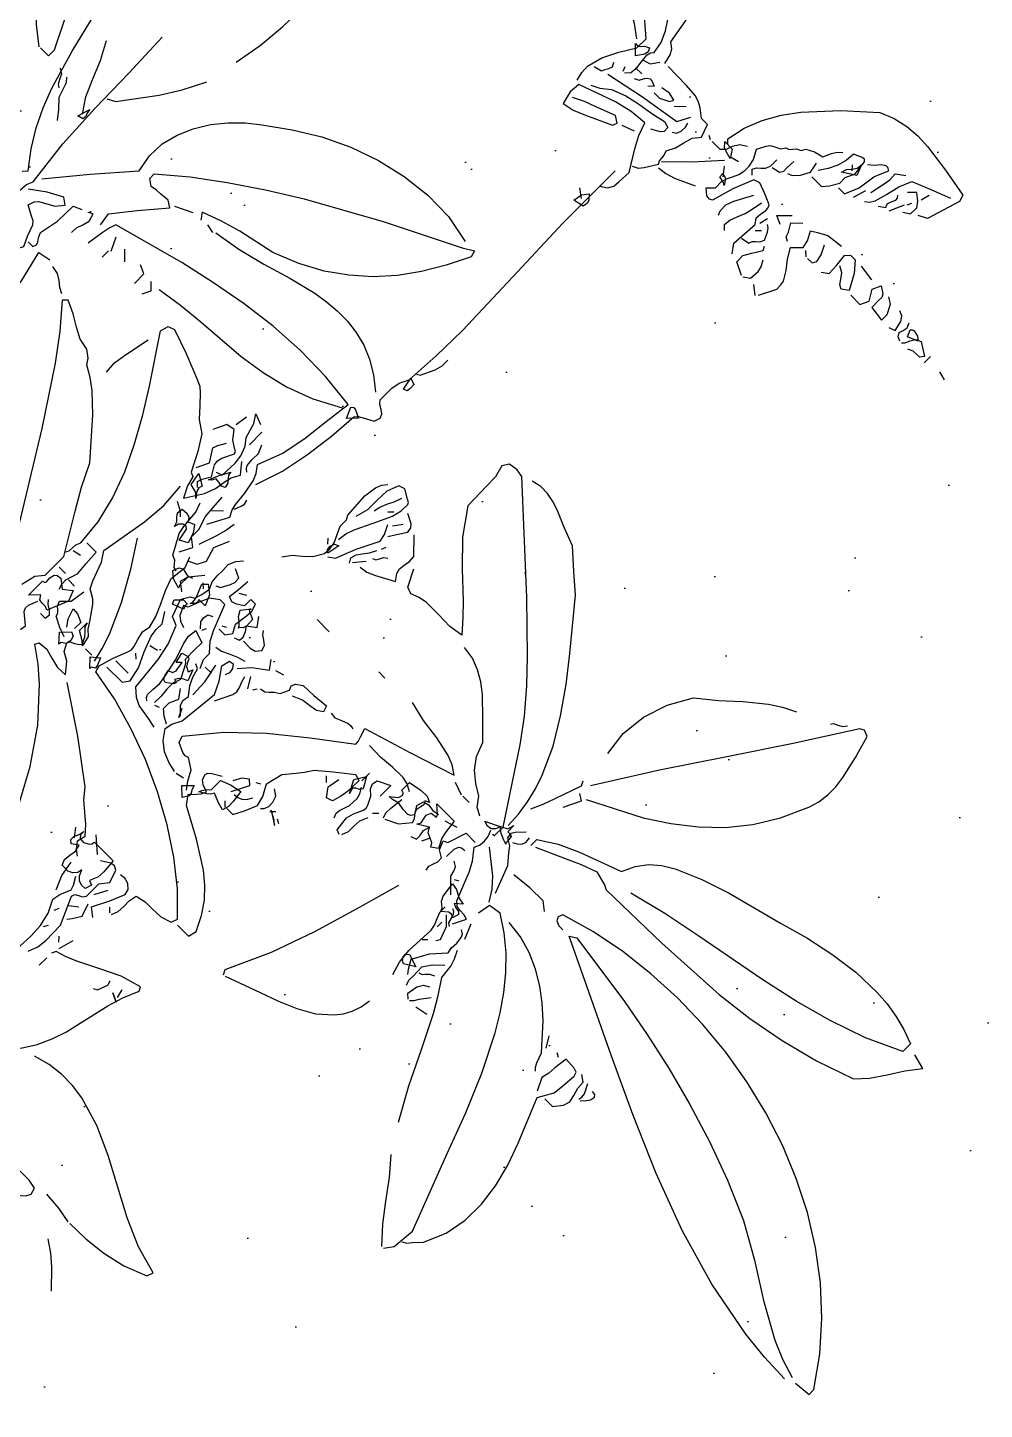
# Model space of a CAD drawing. Header units: inches. Extents: x 70 to 1974, y -315 to 363.
# Drawn here: x 1111.3788 to 1111.6557, y 211.0693 to 211.4694 of the extents above; entities that cross this region are included whole.
import ezdxf

# ---------------------------------------------------------------- set-up
doc = ezdxf.new("R2010")
doc.units = ezdxf.units.IN
doc.header["$MEASUREMENT"] = 0
doc.layers.add('DERAKHT', color=56, linetype='Continuous', lineweight=9)
doc.layers.add('PDF_0', color=3, linetype='Continuous')
doc.layers.add('Tree', color=91, linetype='Continuous')

# ---------------------------------------------------------------- blocks, each defined once
blk = doc.blocks.new('P057')
at = {"layer": 'Tree', "linetype": 'Continuous'}
for points in [[(0.06086, 0.88383), (0.0597, 0.88892), (0.05796, 0.89182), (0.05504, 0.89415), (0.05286, 0.90695), (0.04923, 0.91945), (0.04443, 0.93167), (0.03847, 0.94315), (0.03135, 0.95391), (0.0232, 0.9638), (0.01389, 0.97252), (0.00357, 0.97994), (-0.00471, 0.98517), (-0.01358, 0.98983), (-0.03176, 0.99695), (-0.05066, 1.00189), (-0.06971, 1.00509), (-0.0716, 1.00567), (-0.07378, 1.00538), (-0.07887, 1.00291), (-0.07727, 0.99506), (-0.07451, 0.98706), (-0.06738, 0.97209)], [(0.11451, 0.87699), (0.11233, 0.87918), (0.11451, 0.88921), (0.11843, 0.8988), (0.12353, 0.90782), (0.12963, 0.91625), (0.14402, 0.93181), (0.15915, 0.94562), (0.16686, 0.94868), (0.17441, 0.95042), (0.18212, 0.951), (0.18968, 0.95071), (0.2051, 0.94853), (0.22094, 0.94562), (0.2221, 0.94213), (0.21644, 0.92381), (0.21178, 0.92149)], [(0.18663, 0.90665), (0.18881, 0.9084), (0.19041, 0.91087), (0.19215, 0.91756), (0.1939, 0.92498), (0.19681, 0.93181), (0.20684, 0.93588), (0.21745, 0.93995)], [(0.0344, 0.84486), (0.03324, 0.84951), (0.03309, 0.85402), (0.03527, 0.86245), (0.03963, 0.87088), (0.04472, 0.87918), (0.04472, 0.88601), (0.03222, 0.89692), (0.01797, 0.90695), (0.00241, 0.91596), (-0.01417, 0.92367), (-0.03147, 0.93006), (-0.04892, 0.93472), (-0.06636, 0.93777), (-0.08352, 0.93879), (-0.09443, 0.93442), (-0.10039, 0.93195), (-0.10635, 0.92847), (-0.10824, 0.92628), (-0.111, 0.92149), (-0.10867, 0.91698)], [(0.18561, 0.91247), (0.18721, 0.92003), (0.18794, 0.92425), (0.18779, 0.92847), (0.19244, 0.93181)], [(0.20713, 0.92847), (0.20844, 0.93312)], [(0.1718, 0.90215), (0.1763, 0.90215), (0.1795, 0.90985), (0.18095, 0.91931), (0.18227, 0.9228), (0.1843, 0.92716), (0.1827, 0.92803), (0.1814, 0.92803), (0.17922, 0.92657), (0.17703, 0.92381), (0.17412, 0.92149)], [(0.20495, 0.91698), (0.20844, 0.91931), (0.20844, 0.92381), (0.2064, 0.92672), (0.20277, 0.92963), (0.19928, 0.92614)], [(0.15784, 0.89633), (0.16496, 0.89633), (0.16787, 0.89953), (0.17063, 0.90433), (0.17049, 0.90854), (0.17282, 0.91349), (0.1718, 0.92149), (0.17078, 0.9225), (0.16933, 0.92221), (0.16496, 0.92032), (0.16453, 0.91523), (0.16322, 0.91029), (0.16089, 0.90549), (0.15784, 0.90098)], [(0.16715, 0.90898), (0.16802, 0.91189), (0.16991, 0.91407), (0.17151, 0.9164), (0.1718, 0.91931), (0.17412, 0.91349), (0.16715, 0.90898)], [(0.19346, 0.91), (0.19681, 0.91247), (0.19594, 0.91436), (0.19681, 0.91654), (0.19782, 0.91901), (0.19768, 0.92032), (0.19681, 0.92149)], [(0.19928, 0.91247), (0.20277, 0.92032)], [(0.20379, 0.92149), (0.20495, 0.92381)], [(0.15682, 0.83788), (0.15348, 0.84253), (0.1545, 0.85751), (0.15232, 0.86027), (0.15261, 0.86333), (0.15333, 0.86667), (0.15318, 0.86827), (0.15232, 0.87002), (0.14694, 0.87234), (0.14068, 0.87467), (0.13733, 0.87351), (0.13297, 0.86245), (0.12948, 0.85067), (0.12803, 0.8498), (0.12585, 0.8501), (0.12251, 0.85285), (0.12599, 0.85634), (0.12599, 0.861), (0.12673, 0.86376), (0.12832, 0.86682), (0.12978, 0.87002), (0.1305, 0.87351), (0.1305, 0.87699), (0.12963, 0.88106), (0.12701, 0.88601), (0.12948, 0.89066), (0.13065, 0.89255), (0.13297, 0.89372), (0.13574, 0.89502), (0.13733, 0.89749), (0.13923, 0.89808), (0.14039, 0.89939), (0.1417, 0.90098), (0.14417, 0.90215), (0.14533, 0.90433), (0.14955, 0.90651), (0.1545, 0.90782), (0.15653, 0.91233), (0.15813, 0.91494), (0.16031, 0.91698)], [(0.17063, 0.91349), (0.16845, 0.91596)], [(0.18095, 0.90433), (0.18314, 0.91131)], [(0.04138, 0.88252), (0.03469, 0.88732), (0.02713, 0.89153), (0.01099, 0.89808), (-0.00602, 0.90302), (-0.02274, 0.90665), (-0.02434, 0.90622), (-0.02492, 0.90534), (-0.0242, 0.90302), (-0.02304, 0.90026), (-0.02391, 0.89749), (-0.03074, 0.89749), (-0.03612, 0.90215), (-0.04325, 0.90665), (-0.04164, 0.90883), (-0.03888, 0.90913), (-0.0354, 0.90883), (-0.03205, 0.90898)], [(0.04937, 0.86536), (0.05156, 0.86783), (0.05214, 0.87176), (0.05141, 0.87626), (0.05112, 0.88048), (0.05156, 0.88238), (0.05286, 0.88383), (0.0517, 0.89023), (0.04894, 0.89619), (0.04138, 0.90782), (0.03789, 0.90898)], [(0.14766, 0.88848), (0.14999, 0.8895), (0.15289, 0.8927), (0.15566, 0.89749), (0.1545, 0.90316)], [(0.13966, 0.88499), (0.14417, 0.88601), (0.14533, 0.88805), (0.14519, 0.89023), (0.14533, 0.89531)], [(0.13501, 0.87467), (0.13283, 0.87699), (0.13399, 0.87903), (0.13559, 0.88048), (0.13733, 0.88223), (0.1385, 0.88499), (0.1385, 0.8895)], [(0.04719, 0.87569), (0.04254, 0.88034), (0.04443, 0.88019), (0.0456, 0.88121), (0.0469, 0.88266), (0.04937, 0.88383), (0.05039, 0.88193), (0.04996, 0.87975), (0.04719, 0.87569)], [(0.05156, 0.87699), (0.05548, 0.87816), (0.05853, 0.88252)], [(0.08703, 0.83337), (0.08994, 0.83483), (0.09197, 0.8373), (0.09604, 0.84384), (0.09517, 0.84559), (0.09502, 0.84733), (0.09488, 0.84937), (0.09386, 0.85169), (0.09633, 0.85634), (0.0975, 0.86129), (0.09895, 0.86609), (0.10201, 0.87002), (0.09953, 0.87699), (0.09502, 0.87699), (0.09052, 0.88034), (0.08732, 0.88208), (0.08412, 0.8831), (0.07714, 0.88368), (0.06319, 0.88383)], [(0.10768, 0.87234), (0.1132, 0.87234), (0.11567, 0.87481), (0.11698, 0.87816), (0.11887, 0.88136), (0.12251, 0.88383)], [(0.18212, 0.83236), (0.18663, 0.84137), (0.18663, 0.84428), (0.18605, 0.8469), (0.18314, 0.85184), (0.1795, 0.85664), (0.1763, 0.86202), (0.18095, 0.86667), (0.18009, 0.87074), (0.17747, 0.87569), (0.18067, 0.87772), (0.18561, 0.88034), (0.19463, 0.8815)], [(0.19681, 0.86434), (0.2003, 0.86667), (0.20015, 0.87249), (0.19928, 0.87918), (0.20146, 0.8815), (0.20495, 0.8815), (0.2096, 0.87598), (0.21411, 0.86783), (0.21062, 0.86536), (0.20858, 0.86652), (0.20684, 0.869), (0.2048, 0.87176), (0.20146, 0.87351)], [(0.21862, 0.88034), (0.2096, 0.8815)], [(0.21644, 0.86667), (0.22327, 0.86667), (0.22559, 0.87132), (0.2221, 0.87699), (0.22429, 0.8815), (0.22777, 0.87918), (0.22894, 0.87743), (0.22879, 0.8751), (0.22894, 0.87002), (0.23708, 0.86885), (0.23723, 0.87307), (0.23461, 0.87816), (0.23126, 0.88034)], [(0.04356, 0.85852), (0.06493, 0.86303), (0.08703, 0.86667), (0.09052, 0.87351)], [(0.06784, 0.86885), (0.07176, 0.86885), (0.0767, 0.87132), (0.07787, 0.87351), (0.07365, 0.87438), (0.06886, 0.87351)], [(0.08019, 0.87132), (0.08484, 0.87569)], [(0.10637, 0.87234), (0.10419, 0.87351)], [(0.12061, 0.87278), (0.11786, 0.87351), (0.11466, 0.87438), (0.11233, 0.87699), (0.11786, 0.87699), (0.12061, 0.87278)], [(0.12018, 0.87351), (0.12483, 0.87467)], [(0.1638, 0.86667), (0.15915, 0.86885), (0.16496, 0.87467)], [(0.17282, 0.86318), (0.17063, 0.86434), (0.16976, 0.86696), (0.16715, 0.87132), (0.1718, 0.87569)], [(0.18663, 0.86434), (0.18997, 0.86434), (0.19128, 0.86667), (0.19041, 0.87074), (0.18779, 0.87569)], [(0.24275, 0.86885), (0.2461, 0.87002), (0.24493, 0.87554), (0.24319, 0.87801), (0.24043, 0.87918)], [(0.25177, 0.86783), (0.24959, 0.86885), (0.24843, 0.87088), (0.249, 0.87307), (0.24959, 0.87554), (0.24843, 0.87816)], [(0.25308, 0.87234), (0.25148, 0.87598), (0.2522, 0.8767), (0.25337, 0.87699), (0.25657, 0.87626), (0.2586, 0.87467), (0.25308, 0.87234)], [(0.25308, 0.86783), (0.25439, 0.86914), (0.25555, 0.87176), (0.25715, 0.87452), (0.25991, 0.87569), (0.26674, 0.87132), (0.26529, 0.86929), (0.26311, 0.86914), (0.26049, 0.86914), (0.25773, 0.86783)], [(0.26893, 0.86885), (0.26893, 0.87351)], [(-0.09937, 0.72461), (-0.09661, 0.73973), (-0.09515, 0.755), (-0.09486, 0.77056), (-0.09574, 0.78597), (-0.1001, 0.81723), (-0.10751, 0.8482), (-0.11173, 0.85315), (-0.11536, 0.85984), (-0.11958, 0.86638), (-0.12235, 0.86914), (-0.12584, 0.87132), (-0.13034, 0.87002), (-0.14081, 0.85867), (-0.15055, 0.84413), (-0.15448, 0.83613), (-0.15739, 0.8277), (-0.15884, 0.81912), (-0.15898, 0.81054)], [(0.04821, 0.86536), (0.04719, 0.86783)], [(0.05156, 0.87132), (0.05621, 0.87132)], [(0.05504, 0.86667), (0.05752, 0.86798), (0.05897, 0.87059), (0.05984, 0.87176), (0.06115, 0.87249), (0.0629, 0.87234), (0.06537, 0.87132), (0.06319, 0.86885)], [(0.08921, 0.861), (0.09124, 0.86216), (0.09212, 0.86464), (0.09226, 0.86769), (0.09168, 0.87002)], [(0.09604, 0.84602), (0.10768, 0.85722), (0.11916, 0.87002)], [(0.12483, 0.86318), (0.12134, 0.86783)], [(0.13733, 0.84718), (0.13632, 0.84951), (0.13632, 0.85387), (0.13792, 0.85824), (0.14315, 0.86783)], [(0.14533, 0.84384), (0.14315, 0.84602), (0.14345, 0.84966), (0.14504, 0.85358), (0.14679, 0.8578), (0.14766, 0.86202), (0.14882, 0.86783)], [(0.18561, 0.86434), (0.18314, 0.86667)], [(0.28288, 0.87002), (0.27823, 0.87132)], [(-0.17833, 0.657), (-0.18763, 0.66427), (-0.19606, 0.67285), (-0.21191, 0.69219), (-0.22005, 0.70178), (-0.22907, 0.71065), (-0.2391, 0.71851), (-0.24463, 0.72185), (-0.25073, 0.72461), (-0.2612, 0.74889), (-0.27226, 0.77347), (-0.27865, 0.7851), (-0.28592, 0.79571), (-0.29435, 0.80502), (-0.30439, 0.81272), (-0.30671, 0.8184), (-0.30817, 0.82421), (-0.30889, 0.83584), (-0.30947, 0.84777), (-0.31049, 0.85373), (-0.31253, 0.85969), (-0.31369, 0.85518)], [(0.03571, 0.85634), (0.04007, 0.85751), (0.04079, 0.85925), (0.04196, 0.861), (0.04254, 0.86303), (0.04138, 0.86536)], [(0.04138, 0.8482), (0.04589, 0.85038), (0.05068, 0.85416), (0.05839, 0.85722), (0.0661, 0.85882), (0.07409, 0.86013), (0.08237, 0.86202), (0.08586, 0.861), (0.08601, 0.85824), (0.0847, 0.85664), (0.08019, 0.85416)], [(0.12846, 0.86042), (0.12716, 0.86129), (0.12353, 0.86202), (0.12353, 0.86434), (0.12614, 0.86362), (0.1276, 0.86172), (0.12846, 0.86042)], [(0.1545, 0.84718), (0.15915, 0.8482), (0.15973, 0.8501), (0.16104, 0.85126), (0.16264, 0.85271), (0.1638, 0.85518), (0.16191, 0.85911), (0.16074, 0.86085), (0.15915, 0.86202)], [(0.15566, 0.85969), (0.15682, 0.86434)], [(-0.13834, 0.60437), (-0.13616, 0.60669), (-0.14328, 0.61599), (-0.14925, 0.62574), (-0.15419, 0.63577), (-0.15826, 0.64624), (-0.16451, 0.66761), (-0.16974, 0.68957)], [(0.08237, 0.81389), (0.08586, 0.81607), (0.08761, 0.81912), (0.0879, 0.82261), (0.08819, 0.82989), (0.0815, 0.84079), (0.07801, 0.84733), (0.07554, 0.85416), (0.06624, 0.85329), (0.05679, 0.85111), (0.03673, 0.84384), (0.03614, 0.83788), (0.03789, 0.83105), (0.04414, 0.83221), (0.05068, 0.83497), (0.06435, 0.84137), (0.06537, 0.84384), (0.06188, 0.84602), (0.05097, 0.8418), (0.04516, 0.83962), (0.03905, 0.83672)], [(0.15682, 0.85518), (0.15915, 0.85751)], [(0.16845, 0.83337), (0.16148, 0.83672), (0.16148, 0.84137), (0.16394, 0.84559), (0.16715, 0.85067), (0.16598, 0.85285)], [(-0.17745, 0.657), (-0.17149, 0.657), (-0.17149, 0.66165), (-0.18501, 0.6887), (-0.20057, 0.71327), (-0.21744, 0.73625), (-0.23532, 0.75791), (-0.27196, 0.80022), (-0.28985, 0.82203), (-0.30686, 0.84486)], [(0.06784, 0.84486), (0.07452, 0.84718)], [(0.09735, 0.84253), (0.1023, 0.84312), (0.10724, 0.84471), (0.11786, 0.84951)], [(0.16947, 0.83337), (0.17282, 0.8357), (0.1731, 0.84108), (0.17253, 0.84398), (0.17063, 0.84718)], [(0.18095, 0.83105), (0.1763, 0.83454)], [(0.06537, 0.57456), (0.07031, 0.58954), (0.0735, 0.60509), (0.07554, 0.6208), (0.0767, 0.63635), (0.07816, 0.6381), (0.08048, 0.63941), (0.08586, 0.64232), (0.08703, 0.64566), (0.08615, 0.6477), (0.08412, 0.64915), (0.08179, 0.6506), (0.08019, 0.65249), (0.08019, 0.66122), (0.08107, 0.66573), (0.08354, 0.67067), (0.0847, 0.68971), (0.08499, 0.70906), (0.08383, 0.74773), (0.08237, 0.78655), (0.08237, 0.82538)], [(0.08019, 0.8024), (0.07554, 0.80589)], [(0.07787, 0.79891), (0.07874, 0.80385), (0.08136, 0.80705), (0.08339, 0.80458), (0.08412, 0.80299), (0.08354, 0.80022), (0.07787, 0.79891)], [(-0.12816, 0.60887), (-0.11202, 0.6285), (-0.09501, 0.64799), (-0.09676, 0.65744), (-0.09646, 0.6666), (-0.09413, 0.67547), (-0.0905, 0.68376), (-0.08556, 0.69175), (-0.07974, 0.69888), (-0.0732, 0.70542), (-0.06636, 0.71094), (-0.05328, 0.72025), (-0.03946, 0.72868), (-0.02478, 0.73566), (-0.00966, 0.74104), (0.0059, 0.74468), (0.0216, 0.74642), (0.0373, 0.74613), (0.05286, 0.74308)], [(-0.08919, 0.61353), (-0.09036, 0.6205), (-0.0809, 0.63257), (-0.06971, 0.64566), (-0.0732, 0.64799), (-0.07843, 0.6474), (-0.08134, 0.64726), (-0.08469, 0.64668), (-0.08817, 0.64915), (-0.08817, 0.65249), (-0.07363, 0.66471), (-0.05779, 0.67648), (-0.04078, 0.68797), (-0.02304, 0.69902), (0.01477, 0.71996), (0.05403, 0.73959), (0.0597, 0.74308), (0.06086, 0.73959), (0.05461, 0.72723), (0.04778, 0.71574), (0.04022, 0.70527), (0.03163, 0.69568), (0.02204, 0.68724), (0.01128, 0.67954), (-0.00093, 0.67299), (-0.01474, 0.66732), (-0.03496, 0.66296), (-0.04543, 0.65991), (-0.05604, 0.65598), (-0.05357, 0.65249)], [(-0.14866, 0.47744), (-0.14038, 0.50433), (-0.13034, 0.53224), (-0.12859, 0.53442), (-0.12584, 0.53908), (-0.12903, 0.55478), (-0.13151, 0.57121), (-0.12903, 0.57761), (-0.12816, 0.58488), (-0.13383, 0.59172), (-0.13223, 0.59448), (-0.13208, 0.59768), (-0.13179, 0.60102), (-0.13034, 0.60437), (-0.13339, 0.62952), (-0.13456, 0.65496), (-0.13514, 0.68056), (-0.13616, 0.70629)], [(-0.13383, 0.66282), (-0.12932, 0.66514), (-0.11566, 0.68361), (-0.10911, 0.69422), (-0.10286, 0.70629)], [(0.30571, 0.58023), (0.33377, 0.59477), (0.34628, 0.60291), (0.35762, 0.61178), (0.36795, 0.62181), (0.37711, 0.63316), (0.38496, 0.64595), (0.3915, 0.66049), (0.39324, 0.66616), (0.39397, 0.67198), (0.39397, 0.67794), (0.3931, 0.68404), (0.39034, 0.69626), (0.38685, 0.70847), (0.3835, 0.70978), (0.38132, 0.70847), (0.36198, 0.67837), (0.34221, 0.64871), (0.32214, 0.61862), (0.30222, 0.58706)], [(0.36867, 0.69946), (0.36954, 0.70077), (0.37172, 0.70178), (0.37405, 0.70309), (0.37565, 0.70513)], [(0.08354, 0.67532), (0.08586, 0.67663), (0.0895, 0.68419), (0.09066, 0.68826), (0.09052, 0.69248)], [(-0.13718, 0.64799), (-0.14241, 0.65569), (-0.14633, 0.665), (-0.15041, 0.67474), (-0.15564, 0.68448)], [(0.2967, 0.60553), (0.29495, 0.61876), (0.29641, 0.63228), (0.30077, 0.64566), (0.30789, 0.65816), (0.31822, 0.66645), (0.32767, 0.67517), (0.33814, 0.68376), (0.34439, 0.68783), (0.35151, 0.69132)], [(0.28506, 0.53224), (0.28506, 0.53908), (0.26893, 0.5638), (0.26079, 0.57616), (0.25177, 0.58837), (0.2413, 0.60058), (0.23054, 0.61193), (0.2083, 0.63345), (0.16148, 0.67663), (0.15726, 0.67736), (0.15232, 0.67663), (0.14999, 0.67314), (0.15173, 0.66675), (0.15202, 0.65991), (0.15232, 0.64566), (0.16205, 0.63199), (0.17354, 0.62007), (0.1859, 0.60858), (0.19201, 0.60219), (0.19812, 0.59521), (0.19056, 0.59404), (0.18183, 0.59433), (0.17282, 0.59419), (0.16831, 0.59346), (0.1638, 0.59172), (0.16031, 0.59303), (0.15566, 0.60204)], [(0.28638, 0.54155), (0.28593, 0.5497), (0.28477, 0.55755), (0.28288, 0.5654), (0.28026, 0.57296), (0.27358, 0.58793), (0.265, 0.60204), (0.2554, 0.61571), (0.24523, 0.62865), (0.22559, 0.65249), (0.21629, 0.66063), (0.20611, 0.6698), (0.19666, 0.67329), (0.18707, 0.67736), (0.18227, 0.67896), (0.17732, 0.67983), (0.17223, 0.67997), (0.16715, 0.67881)], [(-0.04325, 0.65351), (-0.02856, 0.65598), (-0.01373, 0.65976), (0.00125, 0.66412), (0.01608, 0.66776), (0.02364, 0.66907), (0.03106, 0.66965), (0.03861, 0.66965), (0.04603, 0.66863), (0.05359, 0.66675), (0.06101, 0.66369), (0.06828, 0.65933), (0.07554, 0.65351)], [(0.08484, 0.66514), (0.08354, 0.67198), (0.08703, 0.67067), (0.08717, 0.66761), (0.08688, 0.66587), (0.08484, 0.66514)], [(-0.15564, 0.64915), (-0.15739, 0.65031), (-0.15855, 0.65264), (-0.15986, 0.6554), (-0.16248, 0.657)], [(-0.14401, 0.63635), (-0.14764, 0.64101), (-0.15215, 0.64566), (-0.15404, 0.65119), (-0.15492, 0.6538), (-0.1568, 0.65598)], [(-0.13834, 0.64566), (-0.13616, 0.65249), (-0.13587, 0.65046), (-0.13499, 0.64828), (-0.13514, 0.64639), (-0.13834, 0.64566)], [(-0.06854, 0.64799), (-0.05938, 0.65249)], [(-0.04455, 0.65249), (-0.04921, 0.65351)], [(0.06188, 0.54155), (0.06784, 0.55275), (0.0661, 0.55638), (0.06522, 0.55987), (0.0645, 0.56729), (0.06304, 0.575), (0.06144, 0.57892), (0.05853, 0.5827), (0.06377, 0.59637), (0.06653, 0.61018), (0.06813, 0.62429), (0.07002, 0.63883), (0.05112, 0.64086), (0.03207, 0.64115), (0.01288, 0.63999), (-0.00632, 0.63752), (-0.02551, 0.63403), (-0.04484, 0.62967), (-0.08352, 0.6192), (-0.08469, 0.61542), (-0.08556, 0.61106), (-0.08687, 0.60204)], [(-0.04325, 0.61134), (-0.02943, 0.61338), (-0.01562, 0.61469), (0.0123, 0.61687), (0.0264, 0.61905), (0.0405, 0.6224), (0.05476, 0.62778), (0.06886, 0.63534)], [(0.07452, 0.63301), (0.07205, 0.63883), (0.07322, 0.63985), (0.07467, 0.63955), (0.07889, 0.63766), (0.07452, 0.63301)], [(0.11669, 0.58488), (0.11727, 0.58968), (0.11887, 0.59433), (0.12353, 0.60393), (0.12803, 0.61381), (0.12934, 0.61891), (0.12948, 0.62385), (0.12891, 0.62487), (0.1273, 0.62574), (0.12251, 0.6285), (0.11916, 0.62734), (0.11669, 0.62094), (0.1164, 0.61396), (0.1164, 0.60684), (0.11451, 0.59986)], [(0.10201, 0.5574), (0.1052, 0.56177), (0.10927, 0.56525), (0.11349, 0.56903), (0.11669, 0.57456), (0.11698, 0.57819), (0.11625, 0.58212), (0.11233, 0.59055), (0.11233, 0.59521), (0.11102, 0.59739), (0.11015, 0.61106), (0.11117, 0.61803), (0.11247, 0.62123), (0.11451, 0.62385)], [(0.11916, 0.60887), (0.11989, 0.61236), (0.12149, 0.61599), (0.12338, 0.61978), (0.12483, 0.62385)], [(0.13385, 0.60437), (0.13632, 0.60844), (0.13966, 0.61353), (0.13923, 0.61629), (0.13792, 0.61789), (0.13283, 0.6205)], [(-0.10969, 0.58023), (-0.10635, 0.58023), (-0.10562, 0.58226), (-0.1062, 0.58386), (-0.10751, 0.58561), (-0.10867, 0.58837), (-0.10664, 0.59884), (-0.10635, 0.61018), (-0.10184, 0.61236)], [(-0.09719, 0.59986), (-0.09704, 0.60335), (-0.09574, 0.60684), (-0.09486, 0.61062), (-0.09603, 0.61483), (-0.09835, 0.61353)], [(-0.07538, 0.60771), (-0.07887, 0.61483)], [(-0.06636, 0.60887), (-0.07102, 0.61353)], [(-0.05473, 0.60437), (-0.05473, 0.61134), (-0.05938, 0.61353)], [(0.12483, 0.61353), (0.12701, 0.61585), (0.12483, 0.61353)], [(0.13166, 0.61018), (0.13501, 0.61483)], [(0.13501, 0.5827), (0.13937, 0.58343), (0.14388, 0.58532), (0.15348, 0.59055), (0.151, 0.59404), (0.15028, 0.5968), (0.15071, 0.59986), (0.1513, 0.6032), (0.151, 0.60669), (0.14315, 0.61483)], [(0.30222, 0.54257), (0.30222, 0.54708), (0.31196, 0.55318), (0.32287, 0.55813), (0.3457, 0.56656), (0.3489, 0.57368), (0.35326, 0.57936), (0.35849, 0.58401), (0.3646, 0.58765), (0.3787, 0.5936), (0.39397, 0.5987), (0.42421, 0.60669), (0.43948, 0.61091), (0.45489, 0.61426), (0.47045, 0.61644), (0.48601, 0.61687), (0.49386, 0.61629), (0.50171, 0.61498), (0.50971, 0.61309), (0.51756, 0.61018), (0.51756, 0.60437), (0.49851, 0.59564), (0.47889, 0.58881), (0.45896, 0.58343), (0.43875, 0.57892), (0.39804, 0.57121), (0.37754, 0.56714), (0.35718, 0.56205)], [(-0.11653, 0.56307), (-0.11362, 0.56962), (-0.10969, 0.57688), (-0.11217, 0.58212), (-0.11435, 0.58837), (-0.1158, 0.58983), (-0.11813, 0.59113), (-0.12351, 0.59404), (-0.12249, 0.59739), (-0.12089, 0.59913), (-0.11856, 0.60044), (-0.11318, 0.60335), (-0.10969, 0.60771), (-0.11318, 0.61018), (-0.12118, 0.60582), (-0.12932, 0.59986)], [(-0.07654, 0.60669), (-0.07654, 0.60204), (-0.07654, 0.60669)], [(-0.0479, 0.60335), (-0.04572, 0.60771), (-0.04921, 0.61134)], [(0.11916, 0.57456), (0.12251, 0.57688), (0.12687, 0.58793), (0.13283, 0.59986), (0.13196, 0.60393), (0.12948, 0.60887)], [(0.30455, 0.54373), (0.31982, 0.55057), (0.3281, 0.55435), (0.33668, 0.5574), (0.34134, 0.55609), (0.34424, 0.55537), (0.34686, 0.55406), (0.38743, 0.55493), (0.42785, 0.55726), (0.4482, 0.55973), (0.46856, 0.56351), (0.48892, 0.56874), (0.50942, 0.57586), (0.51509, 0.58212), (0.52032, 0.58983), (0.52556, 0.59797), (0.53123, 0.60553), (0.52323, 0.60771)], [(0.01957, 0.4786), (0.02058, 0.48049), (0.02073, 0.48282), (0.02088, 0.48514), (0.02189, 0.48776), (0.02058, 0.502), (0.01709, 0.51625), (0.01186, 0.5305), (0.00503, 0.5446), (-0.00268, 0.55842), (-0.01097, 0.57165), (-0.0274, 0.59637), (-0.02609, 0.60088), (-0.02274, 0.60204), (-0.00937, 0.59739), (0.00474, 0.59172), (0.00794, 0.59026), (0.01055, 0.58808), (0.01521, 0.58299), (0.02001, 0.57776), (0.0264, 0.57339), (0.03149, 0.56525), (0.03673, 0.55522), (0.03905, 0.55406), (0.04036, 0.54868), (0.04356, 0.54257), (0.04952, 0.55217), (0.05184, 0.55813), (0.05286, 0.56438), (0.05374, 0.56787), (0.05621, 0.57237), (0.05156, 0.57805)], [(0.04603, 0.56438), (0.04937, 0.56554), (0.04966, 0.57485), (0.04909, 0.57979), (0.04719, 0.58488), (0.04429, 0.58852), (0.04312, 0.59244), (0.04196, 0.59666), (0.03905, 0.60088), (0.04472, 0.5987)], [(0.13632, 0.59739), (0.13733, 0.59986)], [(0.03571, 0.58954), (0.03673, 0.59637)], [(0.04821, 0.58706), (0.04821, 0.59637)], [(0.05752, 0.57586), (0.05592, 0.57703), (0.05504, 0.57849), (0.05476, 0.58255), (0.05476, 0.58721), (0.05286, 0.59172)], [(0.12948, 0.58023), (0.12818, 0.5827), (0.12891, 0.58575), (0.13079, 0.58852), (0.13312, 0.59157), (0.13501, 0.59521)], [(0.13632, 0.59055), (0.13821, 0.59128), (0.13908, 0.59303), (0.1401, 0.59491), (0.14199, 0.59637)], [(0.27241, 0.53457), (0.26791, 0.5369), (0.26456, 0.54155), (0.2586, 0.54519), (0.25322, 0.5497), (0.24886, 0.55551), (0.2461, 0.56307), (0.23738, 0.5718), (0.22792, 0.58081), (0.22269, 0.58488), (0.21702, 0.58822), (0.21077, 0.59055), (0.20379, 0.59172)], [(-0.03205, 0.56089), (-0.03248, 0.56729), (-0.03147, 0.57427), (-0.02856, 0.58837)], [(0.04472, 0.55173), (0.04254, 0.55406), (0.04342, 0.55667), (0.04603, 0.56089), (0.04254, 0.56656), (0.04225, 0.56918), (0.04298, 0.5718), (0.04603, 0.57805), (0.04545, 0.57936), (0.04399, 0.58023), (0.04007, 0.5827), (0.03673, 0.58706), (0.03222, 0.58619), (0.02888, 0.57921)], [(0.11786, 0.57586), (0.11625, 0.57703), (0.11596, 0.57936), (0.11698, 0.58168), (0.11916, 0.5827), (0.11786, 0.57586)], [(0.1305, 0.58154), (0.13501, 0.58706)], [(0.28856, 0.55624), (0.29146, 0.56249), (0.29379, 0.56918), (0.29888, 0.58372), (0.29772, 0.58619)], [(-0.09719, 0.54708), (-0.09661, 0.55508), (-0.09777, 0.56322), (-0.10184, 0.58023), (-0.09501, 0.58154)], [(-0.07785, 0.57339), (-0.0809, 0.575), (-0.08381, 0.57732), (-0.08701, 0.57936), (-0.09152, 0.58023)], [(0.03673, 0.55871), (0.04007, 0.56554), (0.03571, 0.57237), (0.03658, 0.575), (0.03905, 0.57921)], [(0.11451, 0.57921), (0.11233, 0.58154)], [(0.30004, 0.56889), (0.30455, 0.57805), (0.30106, 0.58023)], [(0.01535, 0.45025), (0.01724, 0.4581), (0.02073, 0.46246), (0.02073, 0.47627), (0.00808, 0.49735), (0.00139, 0.50869), (-0.00457, 0.5209), (-0.02114, 0.53981), (-0.0306, 0.54868), (-0.03612, 0.55275), (-0.04223, 0.55624), (-0.04412, 0.55914), (-0.0479, 0.56205), (-0.05415, 0.56336), (-0.06011, 0.56642), (-0.06622, 0.57019), (-0.0732, 0.57339), (-0.07538, 0.57121), (-0.06476, 0.55871), (-0.05459, 0.54504), (-0.0351, 0.51582), (0.00241, 0.45461)], [(0.04603, 0.55871), (0.04836, 0.56438), (0.05156, 0.56991), (0.0517, 0.56801), (0.05301, 0.56642), (0.05447, 0.56467), (0.05504, 0.56205), (0.05315, 0.56118), (0.05068, 0.56177), (0.0485, 0.56205), (0.04719, 0.55973), (0.04603, 0.55871)], [(0.06653, 0.5574), (0.06799, 0.56104), (0.06857, 0.56307), (0.06784, 0.56554)], [(0.04821, 0.54708), (0.04603, 0.54926), (0.04138, 0.55057), (0.04007, 0.5574), (0.04603, 0.55406), (0.0453, 0.55217), (0.04589, 0.55013), (0.04821, 0.54708)], [(0.06188, 0.5209), (0.06537, 0.52774), (0.06086, 0.53123), (0.06086, 0.5369), (0.05853, 0.54373), (0.0581, 0.55013), (0.05752, 0.5574)], [(0.09735, 0.36548), (0.08645, 0.38554), (0.07379, 0.40372), (0.05926, 0.41971), (0.05127, 0.42669), (0.04254, 0.4328), (0.04356, 0.43498), (0.04894, 0.43541), (0.05417, 0.43396), (0.0597, 0.43265), (0.06537, 0.4328), (0.06086, 0.43847), (0.05621, 0.44094), (0.05403, 0.4453), (0.0549, 0.4469), (0.05708, 0.44792), (0.05926, 0.44923), (0.06086, 0.45112), (0.0597, 0.45562), (0.05679, 0.45824), (0.05461, 0.46173), (0.04937, 0.46929), (0.04734, 0.47133), (0.04254, 0.47395), (0.0405, 0.47802), (0.03876, 0.48282), (0.03673, 0.4882), (0.03324, 0.49343), (0.03775, 0.51931), (0.03891, 0.53254), (0.03789, 0.54591)], [(0.06784, 0.51276), (0.06595, 0.51334), (0.06479, 0.51465), (0.06348, 0.51625), (0.06086, 0.51742), (0.05839, 0.52178), (0.05504, 0.52774), (0.05417, 0.53224), (0.05374, 0.53705), (0.0533, 0.54199), (0.05156, 0.54708)], [(0.05853, 0.54839), (0.06319, 0.55275)], [(0.06653, 0.53123), (0.06973, 0.54111), (0.07132, 0.54621), (0.07205, 0.55173)], [(0.15348, 0.43498), (0.15057, 0.4389), (0.14766, 0.44428), (0.14199, 0.44777), (0.1401, 0.44734), (0.13792, 0.44763), (0.13283, 0.44995), (0.13166, 0.45344), (0.14577, 0.47046), (0.16205, 0.48601), (0.17994, 0.50055), (0.19928, 0.51509), (0.19928, 0.51698), (0.19841, 0.51931), (0.19681, 0.52439), (0.22254, 0.53224), (0.24741, 0.54024), (0.2429, 0.54329), (0.23795, 0.54533), (0.22705, 0.54766), (0.21571, 0.54926), (0.20495, 0.55173)], [(0.1385, 0.54708), (0.14766, 0.54708)], [(0.18095, 0.55057), (0.18561, 0.55057)], [(0.30688, 0.5116), (0.30106, 0.52657), (0.29684, 0.53167), (0.29452, 0.53457), (0.29074, 0.5369), (0.2903, 0.53981), (0.29146, 0.54184), (0.29539, 0.54591)], [(0.04937, 0.53457), (0.04734, 0.53646), (0.04254, 0.53908)], [(0.06886, 0.5209), (0.07322, 0.52309), (0.07554, 0.52774), (0.07322, 0.53559), (0.0767, 0.54373)], [(0.11786, 0.44646), (0.11189, 0.44763), (0.10419, 0.44879), (0.10026, 0.45083), (0.09604, 0.45461), (0.0943, 0.47307), (0.09212, 0.48252), (0.08819, 0.49241), (0.08354, 0.49444), (0.08019, 0.50375), (0.08165, 0.50651), (0.08281, 0.50826), (0.08484, 0.50942), (0.0863, 0.51349), (0.08703, 0.51843), (0.08543, 0.52207), (0.08499, 0.52614), (0.08514, 0.53021), (0.08484, 0.53457), (0.08659, 0.5385), (0.08921, 0.54155)], [(0.29248, 0.5337), (0.29015, 0.53457), (0.28667, 0.53603), (0.2839, 0.53806), (0.28288, 0.53574), (0.28128, 0.53414), (0.27896, 0.5337), (0.27605, 0.53457), (0.28128, 0.53705), (0.28739, 0.54024), (0.28856, 0.54373), (0.28856, 0.53908), (0.29059, 0.53923), (0.29161, 0.53864), (0.2919, 0.53661), (0.29205, 0.53399), (0.29248, 0.5337)], [(0.29423, 0.5369), (0.29655, 0.53806), (0.29829, 0.53966), (0.29917, 0.54184), (0.29888, 0.5449)], [(0.60117, 0.44094), (0.61033, 0.44181), (0.61033, 0.4453), (0.59928, 0.46072), (0.58677, 0.47482), (0.57296, 0.48761), (0.55799, 0.4988), (0.54199, 0.50884), (0.52512, 0.51742), (0.50753, 0.52469), (0.48935, 0.5305), (0.47074, 0.53501), (0.45184, 0.53821), (0.43279, 0.53995), (0.4136, 0.54039), (0.3947, 0.53952), (0.37609, 0.53734), (0.35777, 0.5337), (0.34003, 0.52875), (0.33901, 0.52629), (0.34003, 0.52425), (0.3425, 0.52309), (0.3457, 0.52309)], [(0.05068, 0.52875), (0.04981, 0.53137), (0.04807, 0.53297), (0.04676, 0.53487), (0.04719, 0.53806), (0.05054, 0.53821), (0.05257, 0.53748), (0.05403, 0.53559), (0.05752, 0.5369), (0.06014, 0.53312), (0.06188, 0.52774), (0.05752, 0.52527), (0.05621, 0.53224), (0.0549, 0.53312), (0.05301, 0.53269), (0.05141, 0.53108), (0.05068, 0.52875), (0.05068, 0.52875)], [(0.08819, 0.52192), (0.09052, 0.52309), (0.09314, 0.52788), (0.09401, 0.53036), (0.09386, 0.53341), (0.08921, 0.53559)], [(0.10535, 0.50709), (0.10986, 0.50709), (0.11233, 0.51058), (0.10986, 0.51509), (0.11073, 0.52221), (0.11102, 0.526), (0.10986, 0.52992), (0.10637, 0.52992), (0.10637, 0.52527), (0.10273, 0.52294), (0.10012, 0.52207), (0.09735, 0.52309), (0.09793, 0.52905), (0.09851, 0.53559)], [(0.25773, 0.53559), (0.25075, 0.53806)], [(0.2586, 0.53559), (0.26326, 0.53559)], [(0.30222, 0.48427), (0.30571, 0.4911), (0.30295, 0.49198), (0.30019, 0.49198), (0.29757, 0.49241), (0.29539, 0.49444), (0.29132, 0.50433), (0.28914, 0.50971), (0.28638, 0.51509), (0.28172, 0.5209), (0.28303, 0.52367), (0.28332, 0.52672), (0.28303, 0.53006), (0.28172, 0.53341)], [(0.05068, 0.52875), (0.05068, 0.52875), (0.05068, 0.52875)], [(0.09953, 0.52774), (0.10302, 0.52992)], [(0.11233, 0.51465), (0.11189, 0.51582), (0.11015, 0.51742), (0.10797, 0.51901), (0.10637, 0.52192), (0.10986, 0.52657), (0.10986, 0.52527), (0.11451, 0.52309), (0.11466, 0.51872), (0.11407, 0.51654), (0.11233, 0.51509), (0.11233, 0.51465)], [(0.11451, 0.50942), (0.11727, 0.51058), (0.11742, 0.51305), (0.11625, 0.51611), (0.11451, 0.51843), (0.11916, 0.52192), (0.11567, 0.52657)], [(0.30789, 0.50593), (0.30411, 0.51203), (0.29946, 0.51713), (0.28739, 0.52657)], [(0.33203, 0.52309), (0.32752, 0.52657), (0.31764, 0.52643), (0.30688, 0.52527)], [(0.59535, 0.43847), (0.57979, 0.43905), (0.56423, 0.44065), (0.53297, 0.44661), (0.50201, 0.45562), (0.47118, 0.46711), (0.4405, 0.48034), (0.41026, 0.49444), (0.35035, 0.52309), (0.35384, 0.52527), (0.39528, 0.51931), (0.41607, 0.51552), (0.43701, 0.51087), (0.45795, 0.50534), (0.47903, 0.49895), (0.50011, 0.49125), (0.52105, 0.48209), (0.5401, 0.47147), (0.55842, 0.45984), (0.57732, 0.44923), (0.58735, 0.44501), (0.59768, 0.44181)], [(0.1718, 0.36068), (0.17325, 0.36431), (0.1734, 0.36824), (0.17325, 0.37246), (0.17412, 0.37667), (0.1795, 0.37798), (0.18503, 0.37798), (0.19099, 0.37813), (0.19681, 0.38002), (0.19812, 0.38351), (0.18677, 0.39485), (0.17369, 0.40531), (0.15915, 0.41491), (0.1433, 0.42349), (0.12673, 0.43105), (0.10971, 0.43716), (0.09255, 0.4421), (0.07554, 0.4453), (0.07452, 0.44879), (0.07685, 0.4565), (0.08019, 0.46493), (0.08063, 0.46667), (0.08048, 0.46871), (0.07917, 0.47293), (0.07801, 0.47758), (0.07889, 0.48209), (0.07729, 0.4882), (0.07438, 0.49474), (0.07118, 0.50142), (0.06886, 0.50811), (0.07002, 0.51742), (0.06784, 0.52309)], [(0.07787, 0.50709), (0.07322, 0.51058), (0.07452, 0.51509), (0.07685, 0.5177), (0.08019, 0.52192)], [(0.08529, 0.50579), (0.08586, 0.50709), (0.08543, 0.50956), (0.08456, 0.51189), (0.08237, 0.51742), (0.08484, 0.51974), (0.08921, 0.51625), (0.09168, 0.51058), (0.08703, 0.51058), (0.08747, 0.50898), (0.08717, 0.50782), (0.08543, 0.50593), (0.08529, 0.50579)], [(0.08484, 0.51625), (0.08237, 0.51843)], [(0.1132, 0.48543), (0.11102, 0.48994), (0.11102, 0.49444), (0.1068, 0.49924), (0.10389, 0.50477), (0.09851, 0.51843), (0.09502, 0.51843), (0.09052, 0.51509), (0.08819, 0.50971), (0.08586, 0.50375), (0.08354, 0.50259), (0.08586, 0.49764), (0.08819, 0.49575), (0.09168, 0.49444)], [(0.11916, 0.5116), (0.12425, 0.5116), (0.12716, 0.51233), (0.12948, 0.51509), (0.12861, 0.51785), (0.12643, 0.5196), (0.1241, 0.5212), (0.12251, 0.52309)], [(0.14315, 0.50026), (0.14592, 0.50084), (0.14766, 0.50229), (0.14955, 0.50418), (0.15232, 0.50593), (0.1545, 0.51058), (0.15348, 0.51276), (0.1545, 0.51509), (0.15784, 0.51742), (0.16554, 0.51756), (0.17412, 0.51843), (0.17528, 0.51509), (0.17209, 0.51305), (0.16787, 0.51233), (0.16307, 0.5116), (0.15784, 0.50942)], [(0.17863, 0.51742), (0.18169, 0.51713), (0.18517, 0.51858), (0.18881, 0.52003), (0.1907, 0.52018), (0.19244, 0.51974)], [(0.23708, 0.51742), (0.2333, 0.51945), (0.22938, 0.52047), (0.22153, 0.52033), (0.21338, 0.51945), (0.20495, 0.51974)], [(0.23126, 0.50811), (0.23505, 0.51116), (0.23592, 0.51364), (0.23519, 0.51465), (0.23359, 0.51509), (0.23359, 0.5209), (0.24101, 0.52221), (0.24523, 0.52236), (0.24843, 0.5209), (0.2461, 0.51974), (0.24726, 0.51785), (0.24682, 0.51567), (0.24625, 0.5132), (0.24741, 0.51058), (0.24639, 0.50898), (0.24493, 0.50826), (0.2413, 0.50855), (0.23738, 0.50913), (0.23359, 0.50811), (0.23126, 0.50811)], [(0.2381, 0.49793), (0.24493, 0.50128), (0.24959, 0.50709), (0.249, 0.50913), (0.2477, 0.51073), (0.24493, 0.51509), (0.2461, 0.51887), (0.249, 0.5196), (0.25264, 0.51916), (0.25642, 0.51974)], [(0.26558, 0.50477), (0.26442, 0.50665), (0.26195, 0.50782), (0.25933, 0.50913), (0.25773, 0.5116), (0.25177, 0.50811), (0.25293, 0.51015), (0.25249, 0.51247), (0.25192, 0.51495), (0.25308, 0.51742), (0.25657, 0.518), (0.25598, 0.51945), (0.25177, 0.52309), (0.25991, 0.52309), (0.26456, 0.52309), (0.26558, 0.51625), (0.26646, 0.51218), (0.26893, 0.50709), (0.26558, 0.50477)], [(0.26107, 0.51974), (0.26791, 0.52192)], [(0.27241, 0.49444), (0.27198, 0.49692), (0.2727, 0.49924), (0.27372, 0.50186), (0.27358, 0.50477), (0.26994, 0.50695), (0.26791, 0.5116), (0.27023, 0.51276), (0.27358, 0.52309), (0.28041, 0.52309)], [(0.07104, 0.44879), (0.0693, 0.45635), (0.06668, 0.46435), (0.05926, 0.48064), (0.05039, 0.49648), (0.04138, 0.51058)], [(0.07525, 0.50724), (0.07365, 0.50767), (0.06988, 0.50884), (0.06653, 0.5116), (0.06784, 0.51509), (0.06973, 0.51625), (0.07176, 0.51567), (0.07424, 0.51509), (0.0767, 0.51625), (0.07452, 0.51509), (0.07452, 0.50898), (0.07525, 0.50724)], [(0.10535, 0.50942), (0.10768, 0.51058)], [(0.11233, 0.51465), (0.11233, 0.51465), (0.11233, 0.51465)], [(0.12701, 0.4991), (0.1321, 0.50491), (0.13966, 0.51058), (0.13632, 0.51509)], [(0.14199, 0.51276), (0.14664, 0.51407)], [(0.22676, 0.47526), (0.22429, 0.47627), (0.22327, 0.48427), (0.22443, 0.48834), (0.22676, 0.49343), (0.22705, 0.49517), (0.22647, 0.49692), (0.22429, 0.50128), (0.22138, 0.50404), (0.22036, 0.50665), (0.22094, 0.50942), (0.22777, 0.51276), (0.22777, 0.50477)], [(0.23708, 0.49793), (0.23607, 0.50084), (0.23621, 0.50433), (0.23708, 0.5116)], [(0.25424, 0.50128), (0.25729, 0.50229), (0.25729, 0.50477), (0.25671, 0.50811), (0.25773, 0.5116)], [(0.27488, 0.50709), (0.27503, 0.51262), (0.27605, 0.51509), (0.27736, 0.51596), (0.27954, 0.51625)], [(0.08456, 0.50462), (0.08412, 0.50404), (0.08484, 0.50128), (0.07889, 0.4991), (0.07787, 0.50128), (0.08136, 0.50477), (0.08456, 0.50462)], [(0.09851, 0.50026), (0.09604, 0.50288), (0.09546, 0.50549), (0.09604, 0.50811), (0.09851, 0.50942)], [(0.09953, 0.50026), (0.1007, 0.50259)], [(0.11102, 0.4991), (0.11466, 0.49982), (0.11858, 0.50157), (0.12279, 0.50346), (0.12701, 0.50477)], [(0.17528, 0.44312), (0.17965, 0.44312), (0.1827, 0.44893), (0.18561, 0.45562), (0.18415, 0.461), (0.18095, 0.46711), (0.18314, 0.47627), (0.18794, 0.48223), (0.1907, 0.48558), (0.19346, 0.48994), (0.20117, 0.49648), (0.21062, 0.50375), (0.21411, 0.50259), (0.21382, 0.49444), (0.21309, 0.48994), (0.21178, 0.48543), (0.20844, 0.48427), (0.20495, 0.48892), (0.20611, 0.49561)], [(0.21527, 0.49444), (0.21178, 0.50128), (0.21527, 0.50709), (0.21862, 0.50128), (0.2176, 0.49967), (0.21571, 0.4988), (0.2144, 0.49749), (0.21527, 0.49444)], [(0.21527, 0.50942), (0.21527, 0.50375), (0.21527, 0.50942)], [(0.25991, 0.50375), (0.26209, 0.50811)], [(0.29074, 0.49444), (0.2839, 0.50128), (0.28303, 0.50477), (0.28201, 0.5068), (0.27954, 0.50811)], [(0.28638, 0.50128), (0.28856, 0.50259)], [(0.39746, 0.33771), (0.4008, 0.34236), (0.40182, 0.35486), (0.38583, 0.39674), (0.37768, 0.4184), (0.36881, 0.43949), (0.35878, 0.45955), (0.35326, 0.46886), (0.34701, 0.47773), (0.34032, 0.48587), (0.33305, 0.49343), (0.3249, 0.50011), (0.31603, 0.50593), (0.3092, 0.50477), (0.30789, 0.49793)], [(0.38816, 0.46028), (0.38655, 0.46173), (0.38539, 0.46392), (0.3835, 0.46929), (0.37201, 0.48209), (0.36518, 0.4882), (0.35791, 0.49357), (0.35006, 0.49837), (0.34148, 0.50215), (0.33247, 0.50477), (0.32287, 0.50593)], [(0.10535, 0.45344), (0.10404, 0.45461), (0.10332, 0.45606), (0.10332, 0.46013), (0.10375, 0.46479), (0.10302, 0.46929), (0.1007, 0.47962), (0.09779, 0.48834), (0.09677, 0.493), (0.09735, 0.49793), (0.10419, 0.49561), (0.10419, 0.48994), (0.10419, 0.48311), (0.10578, 0.4818), (0.10709, 0.47947), (0.10986, 0.47395), (0.1084, 0.46973), (0.1084, 0.46522), (0.10899, 0.46057), (0.10884, 0.45562)], [(0.14199, 0.43745), (0.13646, 0.43876), (0.13094, 0.44108), (0.12614, 0.44472), (0.12251, 0.44995), (0.12338, 0.45403), (0.12599, 0.45911), (0.12818, 0.48093), (0.12498, 0.48776), (0.12018, 0.49444), (0.12134, 0.4991), (0.12367, 0.49939), (0.12527, 0.49735), (0.12571, 0.49459), (0.12483, 0.49241)], [(0.1305, 0.4786), (0.13501, 0.48776), (0.13559, 0.49038), (0.13486, 0.493), (0.13356, 0.4959), (0.13283, 0.4991)], [(0.1385, 0.49561), (0.13501, 0.50128)], [(0.14068, 0.49692), (0.14199, 0.4991)], [(0.21862, 0.47962), (0.21774, 0.48209), (0.21803, 0.48441), (0.21992, 0.48994), (0.22007, 0.49531), (0.21935, 0.49822), (0.21745, 0.50128)], [(0.23126, 0.49561), (0.23359, 0.49793)], [(0.29321, 0.48427), (0.29262, 0.48616), (0.29132, 0.48733), (0.28972, 0.48863), (0.28856, 0.4911), (0.28739, 0.4991), (0.29088, 0.49851), (0.29321, 0.49735), (0.29554, 0.49619), (0.29888, 0.49561), (0.29539, 0.49241), (0.29757, 0.49139), (0.2999, 0.4911), (0.30106, 0.48994), (0.30004, 0.48645), (0.29859, 0.48747), (0.29655, 0.48718), (0.29321, 0.48427)], [(0.03106, 0.46246), (0.03033, 0.46522), (0.03018, 0.46842), (0.03222, 0.47526), (0.03163, 0.48209), (0.03106, 0.48994), (0.02422, 0.48994)], [(0.07787, 0.45112), (0.08921, 0.45112), (0.09168, 0.45461), (0.08994, 0.46261), (0.08615, 0.47075), (0.08296, 0.47918), (0.08223, 0.48354), (0.08237, 0.48776), (0.07889, 0.49343)], [(0.11451, 0.48776), (0.11916, 0.48776)], [(0.12018, 0.47279), (0.11989, 0.48223), (0.11786, 0.49241)], [(0.20277, 0.48994), (0.2003, 0.49241)], [(0.22777, 0.47627), (0.22908, 0.47991), (0.22908, 0.48383), (0.22938, 0.48805), (0.23126, 0.49241)], [(0.29888, 0.44312), (0.29684, 0.45025), (0.29597, 0.4581), (0.2967, 0.47395), (0.29597, 0.477), (0.29452, 0.48049), (0.29321, 0.48413), (0.29321, 0.48776)], [(0.30222, 0.48209), (0.30062, 0.48325), (0.2999, 0.48558), (0.29902, 0.48834), (0.29815, 0.48936), (0.2967, 0.48994)], [(0.31255, 0.48311), (0.3092, 0.4911)], [(0.02189, 0.48209), (0.0264, 0.48311)], [(0.10535, 0.46711), (0.10389, 0.46769), (0.10288, 0.46915), (0.10201, 0.47279), (0.10433, 0.47351), (0.1052, 0.47554), (0.10419, 0.48093), (0.10201, 0.4786), (0.1007, 0.48427), (0.10419, 0.48543), (0.1055, 0.4847), (0.10622, 0.48296), (0.10738, 0.48107), (0.10986, 0.47962), (0.11102, 0.48209), (0.1132, 0.47627), (0.11058, 0.47497), (0.10899, 0.4738), (0.10768, 0.47177), (0.10956, 0.47118), (0.10913, 0.46987), (0.10535, 0.46711)], [(0.12353, 0.46028), (0.1196, 0.4642), (0.11858, 0.46697), (0.11916, 0.4706), (0.11567, 0.47526), (0.11364, 0.47933), (0.11233, 0.48427), (0.10986, 0.48543)], [(0.30222, 0.47177), (0.30353, 0.47395), (0.30106, 0.48093), (0.2967, 0.48543)], [(0.29772, 0.47744), (0.29772, 0.48093)], [(0.30455, 0.44879), (0.3028, 0.45097), (0.30004, 0.45562), (0.30484, 0.46449), (0.31138, 0.47177), (0.3108, 0.47497), (0.31109, 0.4786), (0.31065, 0.48238), (0.30978, 0.48413), (0.30789, 0.48543)], [(0.08586, 0.47526), (0.09052, 0.47627)], [(0.23592, 0.38002), (0.23461, 0.38249), (0.24537, 0.40619), (0.2538, 0.43018), (0.26107, 0.45446), (0.26791, 0.4786)], [(0.35602, 0.39034), (0.34642, 0.40764), (0.33755, 0.42582), (0.32854, 0.4437), (0.3236, 0.45228), (0.31822, 0.46028), (0.31734, 0.46784), (0.31603, 0.47206), (0.31385, 0.47627)], [(0.3835, 0.47279), (0.38001, 0.4786)], [(0.3915, 0.47395), (0.38932, 0.47526)], [(0.40182, 0.34701), (0.40415, 0.34832), (0.40589, 0.3505), (0.40996, 0.35486), (0.41506, 0.36664), (0.41738, 0.37856), (0.41753, 0.39063), (0.41578, 0.4027), (0.41273, 0.41491), (0.40851, 0.42698), (0.39848, 0.45112), (0.40313, 0.45911), (0.40371, 0.46508), (0.40429, 0.47279), (0.40357, 0.47511), (0.40139, 0.47584), (0.39499, 0.47627), (0.39397, 0.46871), (0.39383, 0.46449), (0.39281, 0.46028), (0.39615, 0.45344)], [(0.40182, 0.45344), (0.40764, 0.45344), (0.41112, 0.4581), (0.41229, 0.46159), (0.41142, 0.46551), (0.41011, 0.46973), (0.40996, 0.47395), (0.40647, 0.47627)], [(0.41462, 0.46595), (0.41506, 0.46784), (0.41476, 0.47016), (0.41214, 0.47526)], [(0.41563, 0.46595), (0.41724, 0.46726), (0.41927, 0.47002), (0.41971, 0.47264), (0.41883, 0.47365), (0.4168, 0.47395)], [(0.02189, 0.44879), (0.02189, 0.45911), (0.0232, 0.45955), (0.02364, 0.46043), (0.02349, 0.46319), (0.02407, 0.4658), (0.02524, 0.46682), (0.02757, 0.46711), (0.03222, 0.46362), (0.03673, 0.46711), (0.03905, 0.46144), (0.0344, 0.44995), (0.03251, 0.45083), (0.03004, 0.45083), (0.02786, 0.45126), (0.0264, 0.45344), (0.02189, 0.44879)], [(0.02291, 0.4706), (0.02757, 0.4706)], [(0.03106, 0.46929), (0.03571, 0.46929)], [(0.05068, 0.44646), (0.04574, 0.44836), (0.04007, 0.45112), (0.03949, 0.45301), (0.03832, 0.45417), (0.03687, 0.45548), (0.03571, 0.4581), (0.04007, 0.46246), (0.04138, 0.4706)], [(0.08586, 0.46493), (0.08354, 0.46711)], [(0.12134, 0.45213), (0.11756, 0.45417), (0.11451, 0.45679), (0.11437, 0.461), (0.11669, 0.46595), (0.1132, 0.4706)], [(0.18779, 0.45562), (0.18925, 0.45708), (0.19012, 0.45955), (0.19012, 0.46261), (0.18895, 0.46595), (0.18561, 0.46828)], [(0.2967, 0.46711), (0.29888, 0.46929)], [(0.30789, 0.44428), (0.30702, 0.44705), (0.30702, 0.4501), (0.30688, 0.45679), (0.30993, 0.46144), (0.31487, 0.46595)], [(0.04821, 0.45112), (0.04545, 0.45475), (0.04356, 0.46028), (0.04719, 0.45999), (0.05156, 0.4581), (0.05156, 0.45344)], [(0.06086, 0.44995), (0.05883, 0.45185), (0.05403, 0.45461), (0.05403, 0.46028), (0.05476, 0.45795), (0.0565, 0.45606), (0.05839, 0.45403), (0.0597, 0.45112), (0.06086, 0.44995)], [(0.12353, 0.45911), (0.12134, 0.46362), (0.12353, 0.45911)], [(0.17063, 0.45112), (0.17528, 0.46028), (0.17282, 0.46246), (0.16961, 0.45999), (0.16715, 0.45562)], [(0.1763, 0.46362), (0.17863, 0.46493)], [(0.19244, 0.4581), (0.19463, 0.46028)], [(0.19928, 0.45461), (0.19724, 0.45635), (0.19244, 0.45911), (0.19928, 0.45461)], [(0.03324, 0.44646), (0.03673, 0.44646), (0.03702, 0.44923), (0.03527, 0.45097), (0.0328, 0.45257), (0.03106, 0.45461)], [(0.07205, 0.44428), (0.06784, 0.44879), (0.07205, 0.45213), (0.07379, 0.44836), (0.07409, 0.44661), (0.07205, 0.4453), (0.07205, 0.44428)], [(0.07889, 0.45679), (0.08819, 0.45679)], [(0.10986, 0.45461), (0.11233, 0.45562)], [(0.2003, 0.38133), (0.20844, 0.38133), (0.2096, 0.38598), (0.20567, 0.39397), (0.20102, 0.40066), (0.19564, 0.40648), (0.18954, 0.41157), (0.17543, 0.42044), (0.15915, 0.42931), (0.15566, 0.43396), (0.15856, 0.43716), (0.16031, 0.43905), (0.16148, 0.44181), (0.15755, 0.44312), (0.15537, 0.44487), (0.1545, 0.44777), (0.15507, 0.44923), (0.15668, 0.45054), (0.16148, 0.45344)], [(0.15856, 0.4389), (0.15929, 0.44051), (0.1606, 0.44269), (0.16249, 0.44428), (0.16249, 0.45112), (0.16787, 0.4533), (0.17412, 0.45461), (0.175, 0.44807), (0.17514, 0.44443), (0.17412, 0.44094), (0.17005, 0.44225), (0.16496, 0.44428), (0.16394, 0.44239), (0.16235, 0.44108), (0.15856, 0.4389)], [(0.17282, 0.45112), (0.17528, 0.45141), (0.17732, 0.45228), (0.17922, 0.45388), (0.18095, 0.45679)], [(0.2003, 0.45679), (0.19812, 0.4581)], [(0.29888, 0.45112), (0.29728, 0.45185), (0.29611, 0.45359), (0.29611, 0.45548), (0.29772, 0.45679), (0.30455, 0.45461), (0.29888, 0.45112)], [(0.30789, 0.45344), (0.30978, 0.45403), (0.31095, 0.45533), (0.3124, 0.45693), (0.31487, 0.4581)], [(0.31385, 0.43963), (0.31138, 0.44181), (0.31255, 0.44748), (0.31429, 0.45054), (0.3172, 0.45213)], [(0.0264, 0.42931), (0.02742, 0.43062), (0.02975, 0.43149), (0.03178, 0.43323), (0.03222, 0.43629), (0.0264, 0.44094), (0.02553, 0.44283), (0.02568, 0.44501), (0.02757, 0.44995)], [(0.05156, 0.44181), (0.04719, 0.44646), (0.05156, 0.45112), (0.05374, 0.4501), (0.05461, 0.44763), (0.05403, 0.44487), (0.05156, 0.44312), (0.05156, 0.44181)], [(0.06319, 0.44995), (0.06784, 0.44995)], [(0.17412, 0.44312), (0.1718, 0.4453)], [(0.31487, 0.43963), (0.31647, 0.44138), (0.31793, 0.44385), (0.3217, 0.44879)], [(0.14315, 0.43745), (0.14766, 0.43847)], [(0.1545, 0.43062), (0.14999, 0.43498), (0.1545, 0.43963), (0.15522, 0.43702), (0.15624, 0.43556), (0.15653, 0.43382), (0.1545, 0.43062)], [(0.31952, 0.43963), (0.32636, 0.44094)], [(0.13733, 0.36984), (0.13443, 0.37187), (0.13166, 0.37551), (0.13283, 0.38002), (0.12876, 0.38467), (0.12367, 0.38889), (0.11873, 0.3931), (0.11451, 0.39848), (0.09284, 0.41462), (0.06886, 0.43062)], [(0.23708, 0.38002), (0.25613, 0.387), (0.26616, 0.39063), (0.2759, 0.3947), (0.28477, 0.39979), (0.29205, 0.40619), (0.2951, 0.41012), (0.29742, 0.41433), (0.29917, 0.41928), (0.30004, 0.42466)], [(0.12948, 0.37551), (0.12599, 0.38002)], [(0.13501, 0.36068), (0.13385, 0.36373), (0.13414, 0.36722), (0.13472, 0.37086), (0.13385, 0.37449), (0.1305, 0.37202), (0.12861, 0.37348), (0.12876, 0.3758), (0.12992, 0.37856), (0.1305, 0.38133), (0.1305, 0.37886), (0.13181, 0.37725), (0.13458, 0.37711), (0.13719, 0.37856), (0.13821, 0.37972), (0.1385, 0.38133), (0.15232, 0.38133), (0.15304, 0.37376), (0.15275, 0.36955), (0.151, 0.36518), (0.15348, 0.36417), (0.15232, 0.36068), (0.14969, 0.36039), (0.14737, 0.36141), (0.14548, 0.3633), (0.14417, 0.36635), (0.14359, 0.36388), (0.14184, 0.36184), (0.13937, 0.36068), (0.13632, 0.36068), (0.13501, 0.36068)], [(0.14417, 0.37784), (0.13632, 0.38467)], [(0.1545, 0.31604), (0.15638, 0.32127), (0.15697, 0.32651), (0.15682, 0.33771), (0.14999, 0.35268), (0.15071, 0.35457), (0.15246, 0.35545), (0.15435, 0.35646), (0.15566, 0.35821), (0.15566, 0.36751), (0.15915, 0.37202), (0.15682, 0.37886), (0.15479, 0.37987), (0.15232, 0.37958), (0.14766, 0.37667)], [(0.16598, 0.35268), (0.16148, 0.35602), (0.16598, 0.36518), (0.16947, 0.37318), (0.1686, 0.37623), (0.16627, 0.37827), (0.16322, 0.37915), (0.16031, 0.37886)], [(0.39615, 0.33771), (0.38816, 0.34643), (0.38074, 0.35617), (0.37332, 0.36635), (0.36532, 0.37551)], [(0.14199, 0.34919), (0.13879, 0.35675), (0.13733, 0.36518)], [(0.15784, 0.36169), (0.16148, 0.36853)], [(0.14533, 0.28173), (0.14417, 0.28391), (0.14679, 0.29903), (0.1494, 0.31473), (0.14984, 0.32258), (0.1494, 0.33014), (0.14766, 0.33756), (0.14417, 0.34454), (0.14504, 0.3489), (0.14766, 0.35486), (0.14679, 0.35748), (0.14417, 0.36169)], [(0.17063, 0.36068), (0.16845, 0.36286)], [(0.15232, 0.34803), (0.15682, 0.35137)], [(0.15682, 0.34236), (0.15871, 0.34454), (0.16148, 0.34919), (0.15915, 0.35602)], [(0.14882, 0.34105), (0.14999, 0.34352)], [(0.22327, 0.20844), (0.2096, 0.22662), (0.18881, 0.24072), (0.17922, 0.24829), (0.17063, 0.25744), (0.1718, 0.2621), (0.17848, 0.26966), (0.18256, 0.27344), (0.18779, 0.27707), (0.19259, 0.28463), (0.19608, 0.29234), (0.19869, 0.30033), (0.20059, 0.30848), (0.20436, 0.32535), (0.20713, 0.33392), (0.21062, 0.34236), (0.2096, 0.34454), (0.19841, 0.34134), (0.18721, 0.33596), (0.17616, 0.33043), (0.17063, 0.32811), (0.16496, 0.32637), (0.1638, 0.32389)], [(0.16496, 0.32855), (0.16715, 0.33669)], [(0.19244, 0.32637), (0.19463, 0.32738), (0.19608, 0.33102), (0.19666, 0.33305), (0.19594, 0.33553)], [(0.20495, 0.33204), (0.20379, 0.33669)], [(0.151, 0.33087), (0.15232, 0.3332)], [(0.16249, 0.33087), (0.16031, 0.3332)], [(0.20611, 0.32986), (0.20146, 0.33204), (0.20611, 0.32986)], [(0.1638, 0.32055), (0.1638, 0.31488), (0.1638, 0.32055)], [(0.27139, 0.23011), (0.28303, 0.2304), (0.2951, 0.23171), (0.30731, 0.23447), (0.31952, 0.23927), (0.32069, 0.24276), (0.30571, 0.24698), (0.29059, 0.25366), (0.26034, 0.26966), (0.24493, 0.27664), (0.22908, 0.28143), (0.22094, 0.28245), (0.2128, 0.2826), (0.20451, 0.28158), (0.19594, 0.27925)], [(0.26107, 0.17631), (0.26107, 0.17936), (0.26238, 0.18285), (0.26384, 0.18649), (0.26456, 0.19013), (0.26209, 0.19696), (0.23926, 0.21876), (0.24072, 0.2208), (0.24275, 0.22226), (0.24464, 0.224), (0.2461, 0.22662), (0.24493, 0.23011), (0.23999, 0.23112), (0.23505, 0.23112), (0.22429, 0.23127), (0.22559, 0.224), (0.22559, 0.21629), (0.22589, 0.2083), (0.22777, 0.2003)], [(0.27023, 0.23011), (0.26151, 0.23171), (0.25177, 0.23244)], [(0.28972, 0.19812), (0.2807, 0.20728), (0.27533, 0.21193), (0.26893, 0.21629)]]:
    blk.add_lwpolyline(points, dxfattribs=at)

msp = doc.modelspace()

# ---------------------------------------------------------------- hatches: boundary and pattern name
at = {"layer": 'PDF_0', "lineweight": 25}
h = msp.add_hatch(dxfattribs=at)
h.set_pattern_fill('AR-SAND', color=256, scale=0.05)
h.set_pattern_definition([(37.5, (700.01307, -364.84587), (-0.003149668, 0.0963411885), [0, -0.076, 0, -0.085, 0, -0.08125]), (7.5, (700.01307, -364.84587), (0.088488835, 0.141107303), [0, -0.041, 0, -0.0685, 0, -0.02625]), (327.5, (699.95157, -364.84587), (0.155707093, 0.000282953), [0, -0.025, 0, -0.09, 0, -0.1175]), (317.5, (699.95157, -364.84587), (0.15030633, 0.043883778), [0, -0.0125, 0, -0.059, 0, -0.0675])])
h.paths.add_polyline_path([(1112.06568, 211.6602), (1109.9195, 211.6602), (1109.9195, 210.95432), (1112.06568, 210.95432)])

# ---------------------------------------------------------------- block references
at = {"layer": 'DERAKHT', "xscale": 0.5496747334239239, "yscale": 0.5496747334239239, "zscale": 0.5496747334239239, "rotation": 315.0000000000002}
msp.add_blockref('P057', (1111.19607, 211.13914), dxfattribs=at)

doc.saveas('drawing.dxf')
